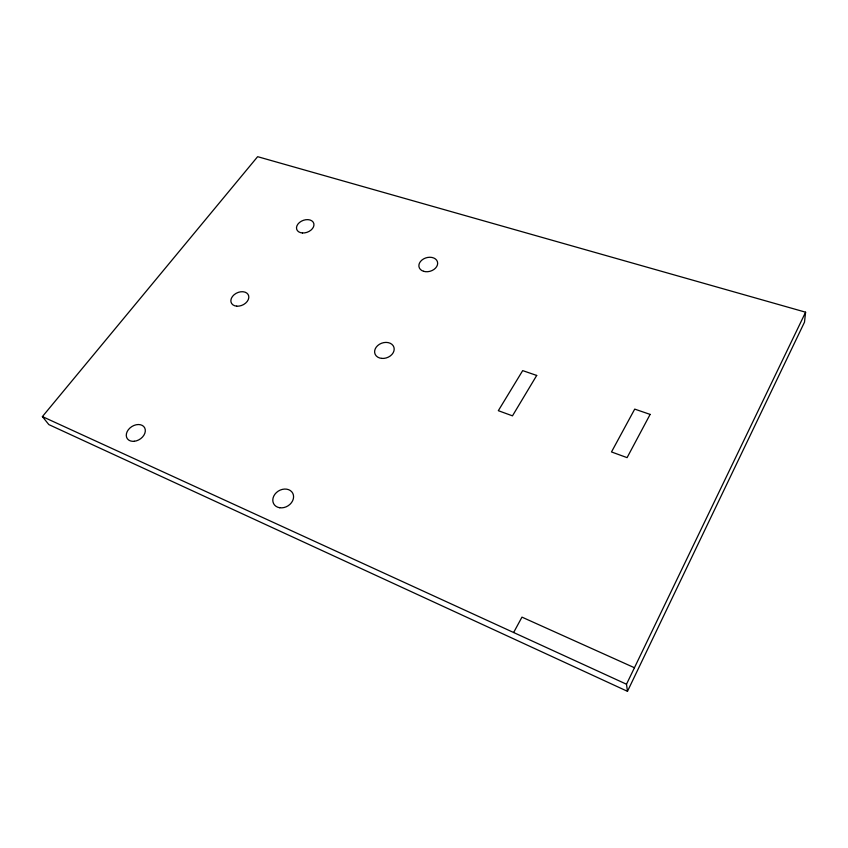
<?xml version="1.0" encoding="UTF-8"?>
<svg xmlns="http://www.w3.org/2000/svg" width="848" height="848" viewBox="0 0 848 848"><rect width="100%" height="100%" fill="white"/><g stroke="black" fill="none" stroke-linecap="round" stroke-linejoin="round"><path stroke-width="1.27" d="M805.6 312.191L804.498 322.155L627.478 691.321L48.834 424.594L42.4 416.591L257.633 156.679L805.6 312.191L626.502 684.23L627.478 691.321M513.634 632.513L521.965 617.132L634.442 667.736M42.4 416.591L626.502 684.23M650.13 414.407L627.085 457.634L611.493 451.952L634.717 409.107L650.13 414.407M536.71 375.441L512.478 415.849L498.327 410.686L522.686 370.618L536.71 375.441M279.787 507.751A10.886 8.819 -30.6 0 0 293.397 495.02A10.886 8.819 -30.6 0 0 276.384 492.593A10.886 8.819 -30.6 0 0 279.787 507.751M134.344 441.278A10.261 7.515 -32.8 0 0 144.69 427.848A10.261 7.515 -32.8 0 0 128.366 429.692A10.261 7.515 -32.8 0 0 134.344 441.278M381.695 358.397A10.028 7.727 -19.7 0 0 393.907 347.235A10.028 7.727 -19.7 0 0 377.593 345.655A10.028 7.727 -19.7 0 0 381.695 358.397M236.687 306.17A9.413 6.699 -24.9 0 0 248.708 295.963A9.413 6.699 -24.9 0 0 234.122 294.722A9.413 6.699 -24.9 0 0 236.687 306.17M423.608 271.307A9.572 7.017 -16.2 0 0 437.663 263.262A9.572 7.017 -16.2 0 0 423.534 258.937A9.572 7.017 -16.2 0 0 423.608 271.307M302.46 232.967A9.042 6.265 -20.9 0 0 313.792 223.427A9.042 6.265 -20.9 0 0 299.439 222.526A9.042 6.265 -20.9 0 0 302.46 232.967"/></g></svg>
